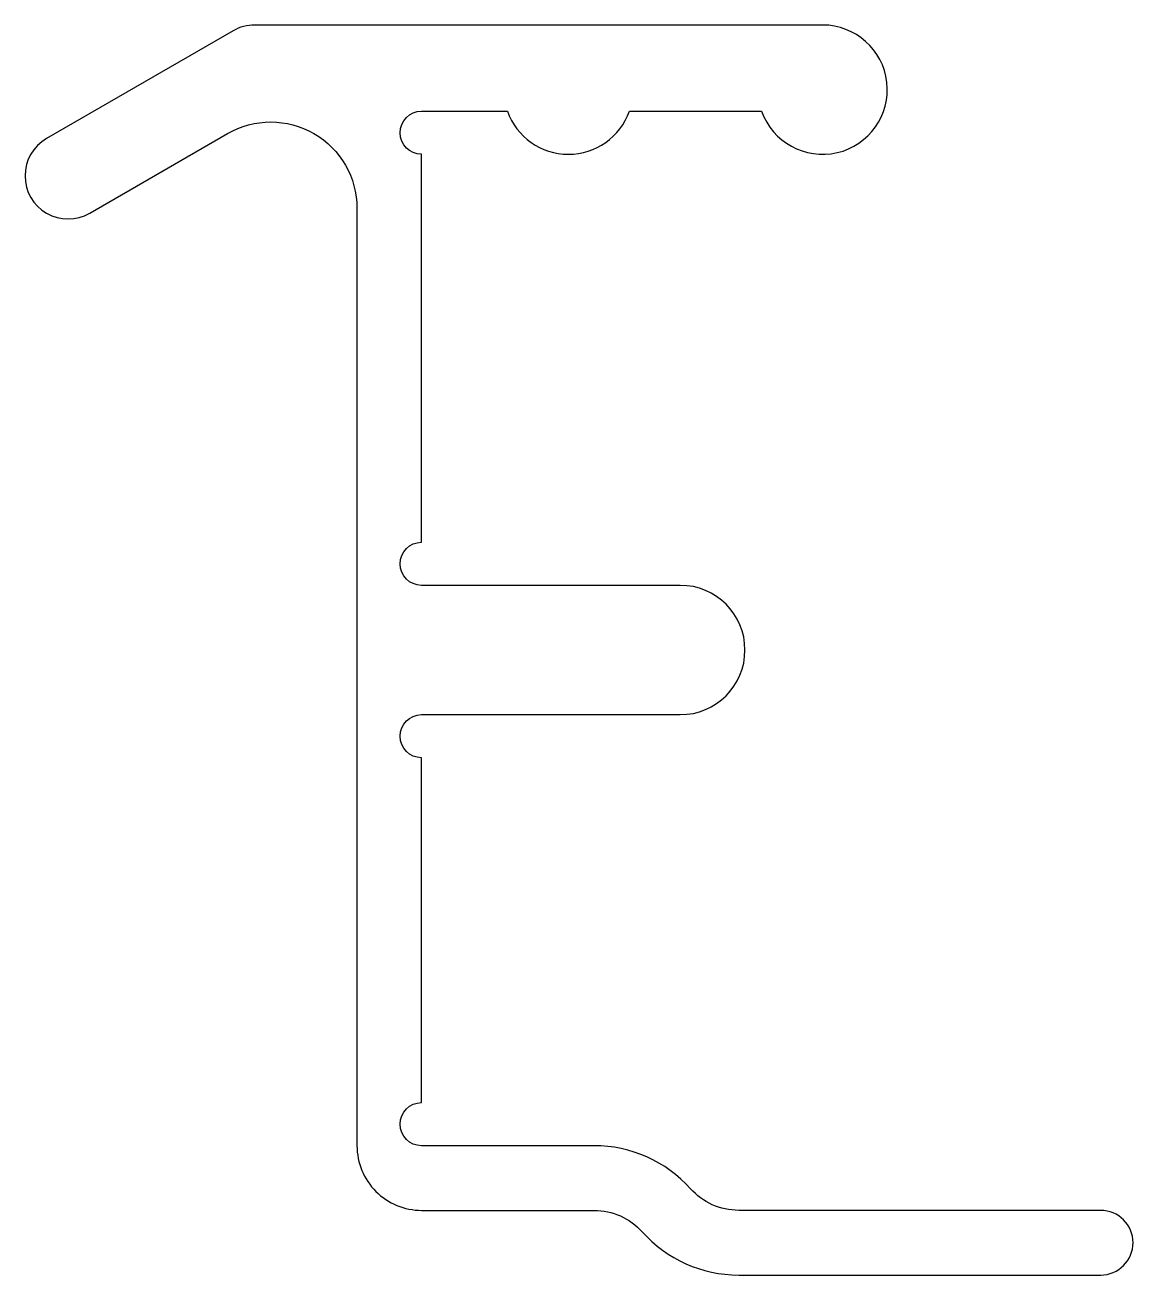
# Model space of a CAD drawing. Extents: x 253.6 to 279.3, y 243.5 to 272.5.
import ezdxf

# ---------------------------------------------------------------- set-up
doc = ezdxf.new("R2010")
doc.units = 0
doc.layers.add('ANA', color=220, linetype='CONTINUOUS')

msp = doc.modelspace()

# ---------------------------------------------------------------- linework, layer by layer
at = {"layer": 'ANA'}
msp.add_lwpolyline([(255.082, 268.149), (258.282, 269.997, -0.57735), (261.282, 268.265), (261.282, 246.515, 0.414214), (262.782, 245.015), (266.782, 245.015, -0.213422), (267.9, 244.515, 0.213422), (270.136, 243.515), (278.532, 243.515, 1), (278.532, 245.015), (270.136, 245.015, -0.213422), (269.018, 245.515, 0.213422), (266.782, 246.515), (262.782, 246.515, -1), (262.782, 247.515), (262.782, 255.515, -1), (262.782, 256.515), (268.782, 256.515, 1), (268.782, 259.515), (262.782, 259.515, -1), (262.782, 260.515), (262.782, 269.515, -1), (262.782, 270.515), (264.772, 270.515, 0.707107), (267.6, 270.515), (270.668, 270.515, 1.931852), (272.082, 272.515), (258.912, 272.515, 0.131652), (258.412, 272.381), (254.082, 269.881, 1)], format="xyb", close=True, dxfattribs=at)

doc.saveas('drawing.dxf')
